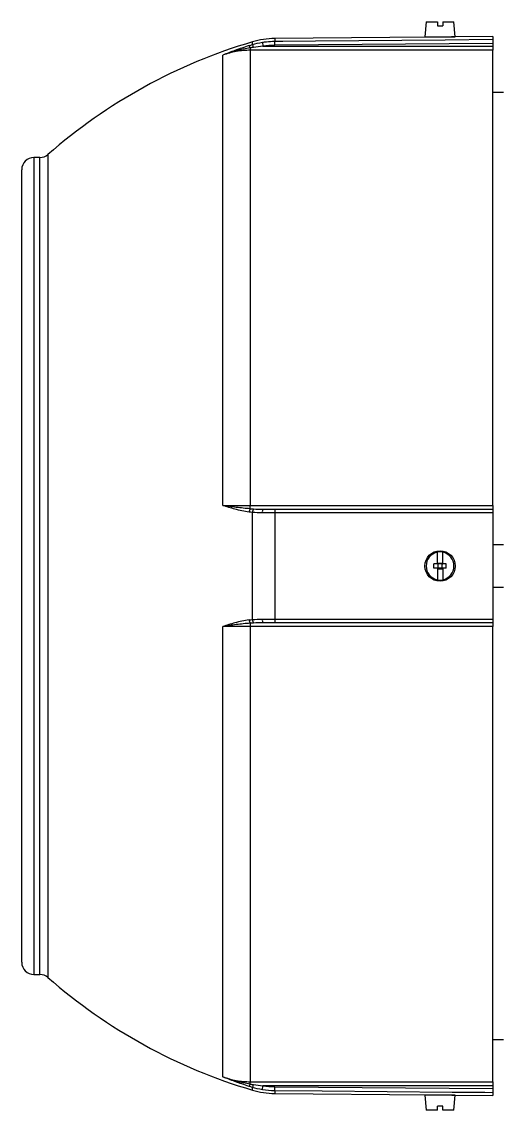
# Model space of a CAD drawing. Extents: x 49 to 1791, y 27 to 1041.
# Drawn here: x 958.1 to 1075.4, y 26.8 to 294.6 of the extents above; entities that cross this region are included whole.
import ezdxf

# ---------------------------------------------------------------- set-up
doc = ezdxf.new("R2010")
doc.units = 0
doc.layers.get('0').update_dxf_attribs({"linetype": 'CONTINUOUS'})

msp = doc.modelspace()

# ---------------------------------------------------------------- linework, layer by layer
at = {"color": 7, "linetype": 'CONTINUOUS'}
for p, q in [((1057.67, 294.58), (1057.35, 290.88)), ((1057.67, 294.58), (1060.45, 294.58)), ((1060.45, 294.58), (1060.45, 293.58)), ((1061.75, 294.58), (1061.75, 293.58)), ((1061.75, 294.58), (1064.53, 294.58)), ((1064.85, 290.88), (1064.53, 294.58)), ((1060.45, 293.58), (1061.75, 293.58)), ((1017.34, 289.54), (1017.5, 288.55)), ((1058.14, 290.79), (1020.4, 290.46)), ((1020.41, 288.8), (1020.4, 289.8)), ((1074.1, 289.27), (1020.41, 288.8)), ((1057.35, 290.88), (1064.85, 290.88)), ((1074.1, 290.93), (1064.06, 290.84)), ((1074.1, 290.93), (1074.1, 290.27)), ((1074.1, 289.27), (1074.1, 288.55)), ((1014.37, 288.16), (1014.37, 287.56)), ((1014.37, 287.56), (1014.37, 175.56)), ((1074.1, 287.56), (1014.37, 287.56)), ((1017.5, 288.55), (1074.1, 288.55)), ((1074.1, 288.55), (1074.1, 287.56)), ((1074.1, 175.56), (1074.1, 287.56)), ((1007.6, 175.57), (1007.6, 286.37)), ((1076.75, 277.21), (1074.1, 277.16)), ((962.58, 261.18), (961.1, 261.18)), ((958.1, 63.18), (958.1, 258.18)), ((1014.37, 174.76), (1014.37, 175.56)), ((1014.37, 175.56), (1074.1, 175.56)), ((1020.41, 174.68), (1074.1, 174.68)), ((1074.1, 175.56), (1074.1, 174.68)), ((1014.89, 147.51), (1014.89, 173.85)), ((1020.4, 173.78), (1020.4, 147.58)), ((1074.1, 173.78), (1074.1, 147.58)), ((1060.45, 164.04), (1060.45, 164.13)), ((1060.45, 161.18), (1060.45, 164.04)), ((1061.75, 164.04), (1061.75, 164.13)), ((1061.75, 161.18), (1061.75, 164.04)), ((1074.1, 166), (1076.75, 165.99)), ((1060.45, 161.18), (1059.6, 161.18)), ((1059.6, 160.18), (1059.6, 161.18)), ((1060.45, 161.18), (1060.6, 161.18)), ((1060.6, 161.38), (1061.6, 161.38)), ((1060.6, 161.18), (1060.6, 161.38)), ((1060.6, 160.18), (1060.6, 161.18)), ((1061.6, 161.18), (1060.6, 161.18)), ((1061.6, 161.18), (1061.6, 161.38)), ((1061.6, 160.18), (1061.6, 161.18)), ((1061.6, 161.18), (1061.75, 161.18)), ((1062.6, 161.18), (1061.75, 161.18)), ((1062.6, 160.18), (1062.6, 161.18)), ((1060.45, 160.18), (1059.6, 160.18)), ((1060.45, 160.18), (1060.45, 157.32)), ((1060.45, 160.18), (1060.6, 160.18)), ((1060.6, 159.98), (1060.6, 160.18)), ((1061.6, 160.18), (1060.6, 160.18)), ((1060.6, 159.98), (1061.6, 159.98)), ((1061.6, 159.98), (1061.6, 160.18)), ((1061.6, 160.18), (1061.75, 160.18)), ((1061.75, 160.18), (1061.75, 157.32)), ((1062.6, 160.18), (1061.75, 160.18)), ((1060.45, 157.32), (1060.45, 157.23)), ((1061.75, 157.32), (1061.75, 157.23)), ((1076.75, 155.37), (1074.1, 155.36)), ((1007.6, 34.99), (1007.6, 145.79)), ((1014.37, 146.6), (1014.37, 145.8)), ((1074.1, 145.8), (1014.37, 145.8)), ((1014.37, 145.8), (1014.37, 33.8)), ((1074.1, 146.68), (1020.41, 146.68)), ((1074.1, 146.68), (1074.1, 145.8)), ((1074.1, 33.8), (1074.1, 145.8)), ((961.1, 60.18), (962.58, 60.18)), ((1074.1, 44.2), (1076.75, 44.15)), ((1014.37, 33.8), (1074.1, 33.8)), ((1014.37, 33.2), (1014.37, 33.8)), ((1017.34, 31.82), (1017.5, 32.81)), ((1074.1, 32.81), (1017.5, 32.81)), ((1020.4, 31.56), (1020.41, 32.56)), ((1020.41, 32.56), (1074.1, 32.09)), ((1074.1, 33.8), (1074.1, 32.81)), ((1074.1, 32.81), (1074.1, 32.09)), ((1020.4, 30.9), (1058.1, 30.57)), ((1057.35, 30.48), (1057.67, 26.78)), ((1061.1, 30.48), (1057.35, 30.48)), ((1064.85, 30.48), (1061.1, 30.48)), ((1064.06, 30.52), (1074.1, 30.43)), ((1064.53, 26.78), (1064.85, 30.48)), ((1074.1, 31.09), (1074.1, 30.43)), ((1060.45, 26.78), (1057.67, 26.78)), ((1061.75, 27.78), (1060.45, 27.78)), ((1060.45, 26.78), (1060.45, 27.78)), ((1061.75, 26.78), (1061.75, 27.78)), ((1064.53, 26.78), (1061.75, 26.78))]:
    msp.add_line(p, q, dxfattribs=at)
at = {"color": 8, "linetype": 'CONTINUOUS'}
for p, q in [((1014.89, 288.96), (1014.89, 289.64)), ((1020.4, 290.46), (1020.4, 289.8)), ((961.1, 261.18), (961.1, 60.18)), ((962.58, 160.68), (962.58, 261.18)), ((964.55, 261.92), (964.55, 160.68)), ((962.58, 60.18), (962.58, 160.68)), ((964.55, 160.68), (964.55, 59.44)), ((1014.89, 31.72), (1014.89, 32.4)), ((1020.4, 31.56), (1020.4, 30.9))]:
    msp.add_line(p, q, dxfattribs=at)
at = {"color": 7, "linetype": 'CONTINUOUS', "flags": 128}
for points in [[(1020.4, 289.8), (1022.4, 289.82), (1030.4, 289.89), (1062.39, 290.17), (1074.1, 290.27)], [(1074.1, 173.78), (1072.1, 173.78), (1064.1, 173.78), (1032.1, 173.78), (1020.4, 173.78)], [(1020.4, 147.58), (1022.4, 147.58), (1030.4, 147.58), (1062.39, 147.58), (1074.1, 147.58)], [(1074.1, 31.09), (1072.1, 31.11), (1064.1, 31.18), (1032.1, 31.46), (1020.4, 31.56)]]:
    msp.add_lwpolyline(points, dxfattribs=at)
at = {"color": 7, "linetype": 'CONTINUOUS'}
msp.add_circle((1061.1, 160.68), 3.75, dxfattribs=at)
for centre, radius, start, end in [((1053.1, 160.68), 134.5, 106.5049, 131.1728), ((1020.57, 270.46), 20, 90.5, 106.5049), ((1012.99, 287.79), 1.42, 14.9533, 40.3173), ((1012.59, 287.61), 2.66, 14.6474, 30.5834), ((961.1, 258.18), 3, 90, 180), ((962.58, 264.18), 3, 270, 311.1728), ((1015.88, 173.77), 1.81, 146.6187, 174.3626), ((1016.44, 173.82), 1.55, 144.7345, 178.8783), ((1018.8, 173.98), 1.47, 151.7604, 187.8841), ((1045.07, 173.99), 24.68, 178.4001, 180.4877), ((1061.1, 160.68), 3.43, 100.9358, 259.0642), ((1061.1, 160.68), 3.51, 79.3397, 100.6603), ((1061.1, 160.68), 3.43, 280.9358, 79.0642), ((1061.1, 160.68), 3.51, 259.3397, 280.6603), ((1015.88, 147.59), 1.81, 185.6374, 213.3813), ((1016.44, 147.54), 1.55, 181.1217, 215.2655), ((1018.8, 147.38), 1.47, 172.1159, 208.2396), ((1045.07, 147.37), 24.68, 179.5123, 181.5999), ((961.1, 63.18), 3, 180, 270), ((962.58, 57.18), 3, 48.8272, 90), ((1053.1, 160.68), 134.5, 228.8272, 253.4951), ((1012.99, 33.57), 1.42, 319.6827, 345.0467), ((1012.59, 33.75), 2.66, 329.4166, 345.3526), ((1020.57, 50.9), 20, 253.4951, 269.5)]:
    msp.add_arc(centre, radius, start, end, dxfattribs=at)
for points in [[(1014.89, 288.96), (1015.69, 289.21), (1016.51, 289.4), (1017.34, 289.54)], [(1017.34, 289.54), (1017.67, 289.59), (1018, 289.63), (1018.33, 289.67)], [(1018.33, 289.67), (1019.01, 289.75), (1019.7, 289.79), (1020.4, 289.8)], [(1010.58, 287.51), (1009.58, 287.15), (1008.58, 286.76), (1007.6, 286.37)], [(1014.08, 288.71), (1012.89, 288.33), (1011.73, 287.93), (1010.58, 287.51)], [(1014.08, 288.71), (1014.35, 288.8), (1014.62, 288.88), (1014.89, 288.96)], [(1015.17, 288.28), (1014.9, 288.24), (1014.64, 288.2), (1014.37, 288.16)], [(1017.5, 288.55), (1016.72, 288.49), (1015.94, 288.4), (1015.17, 288.28)], [(1020.41, 288.8), (1019.43, 288.79), (1018.46, 288.71), (1017.5, 288.55)], [(1010.58, 174.68), (1009.58, 174.95), (1008.58, 175.26), (1007.6, 175.57)], [(1014.08, 173.94), (1012.89, 174.11), (1011.73, 174.37), (1010.58, 174.68)], [(1014.37, 174.76), (1014.64, 174.74), (1014.9, 174.73), (1015.17, 174.72)], [(1015.17, 174.72), (1015.94, 174.68), (1016.72, 174.68), (1017.5, 174.68)], [(1017.5, 174.68), (1018.46, 174.68), (1019.43, 174.68), (1020.41, 174.68)], [(1014.89, 173.85), (1014.62, 173.88), (1014.35, 173.91), (1014.08, 173.94)], [(1017.34, 173.78), (1016.51, 173.78), (1015.69, 173.79), (1014.89, 173.85)], [(1020.4, 173.78), (1019.37, 173.78), (1018.35, 173.78), (1017.34, 173.78)], [(1014.08, 147.42), (1012.89, 147.25), (1011.73, 146.99), (1010.58, 146.68)], [(1014.08, 147.42), (1014.35, 147.45), (1014.62, 147.48), (1014.89, 147.51)], [(1014.89, 147.51), (1015.69, 147.57), (1016.51, 147.58), (1017.34, 147.58)], [(1017.34, 147.58), (1017.67, 147.58), (1018, 147.58), (1018.33, 147.58)], [(1018.33, 147.58), (1019.01, 147.58), (1019.7, 147.58), (1020.4, 147.58)], [(1010.58, 146.68), (1009.58, 146.41), (1008.58, 146.1), (1007.6, 145.79)], [(1015.17, 146.64), (1014.9, 146.63), (1014.64, 146.62), (1014.37, 146.6)], [(1017.5, 146.68), (1016.72, 146.68), (1015.94, 146.68), (1015.17, 146.64)], [(1020.41, 146.68), (1019.43, 146.68), (1018.46, 146.68), (1017.5, 146.68)], [(1010.58, 33.85), (1009.58, 34.21), (1008.58, 34.6), (1007.6, 34.99)], [(1014.08, 32.65), (1012.89, 33.03), (1011.73, 33.43), (1010.58, 33.85)], [(1014.89, 32.4), (1014.62, 32.48), (1014.35, 32.56), (1014.08, 32.65)], [(1014.37, 33.2), (1014.64, 33.16), (1014.9, 33.12), (1015.17, 33.08)], [(1017.34, 31.82), (1016.51, 31.96), (1015.69, 32.15), (1014.89, 32.4)], [(1015.17, 33.08), (1015.94, 32.96), (1016.72, 32.87), (1017.5, 32.81)], [(1017.5, 32.81), (1018.46, 32.65), (1019.43, 32.57), (1020.41, 32.56)], [(1020.4, 31.56), (1019.37, 31.57), (1018.35, 31.66), (1017.34, 31.82)]]:
    msp.add_open_spline(points, degree=3, dxfattribs=at)
for points, knots in [([(1064.06, 290.84), (1064.06, 290.84), (1064.06, 290.84), (1063.68, 290.83), (1063.01, 290.81), (1062.1, 290.79), (1061.09, 290.78), (1060.08, 290.78), (1059.18, 290.78), (1058.51, 290.78), (1058.13, 290.79), (1058.14, 290.79), (1058.14, 290.79)], [0, 0, 0, 0, 0.071178, 0.17854, 0.285935, 0.393373, 0.500815, 0.608224, 0.715612, 0.823011, 0.930427, 1, 1, 1, 1]), ([(1074.1, 290.27), (1074.1, 290.26), (1074.1, 290.22), (1074.1, 290.11), (1074.1, 290.04), (1074.1, 289.76), (1074.1, 289.52), (1074.1, 289.27)], [0, 0, 0, 0, 0.25, 0.25, 0.5, 0.5, 1, 1, 1, 1]), ([(1014.37, 288.16), (1013.21, 287.97), (1012.06, 287.74), (1009.8, 287.14), (1008.69, 286.79), (1007.6, 286.37)], [0, 0, 0, 0, 0.5, 0.5, 1, 1, 1, 1]), ([(1014.37, 287.56), (1013.21, 287.56), (1012.07, 287.46), (1009.8, 287.06), (1008.69, 286.76), (1007.6, 286.37)], [0, 0, 0, 0, 0.5, 0.5, 1, 1, 1, 1]), ([(1014.37, 174.76), (1013.21, 174.84), (1012.06, 174.96), (1009.8, 175.25), (1008.69, 175.41), (1007.6, 175.57)], [0, 0, 0, 0, 0.5, 0.5, 1, 1, 1, 1]), ([(1007.6, 175.57), (1008.69, 175.57), (1009.8, 175.57), (1012.07, 175.56), (1013.21, 175.56), (1014.37, 175.56)], [0, 0, 0, 0, 0.5, 0.5, 1, 1, 1, 1]), ([(1074.1, 174.68), (1074.1, 174.68), (1074.1, 174.66), (1074.1, 174.57), (1074.1, 174.5), (1074.1, 174.26), (1074.1, 174.03), (1074.1, 173.78)], [0, 0, 0, 0, 0.25, 0.25, 0.5, 0.5, 1, 1, 1, 1]), ([(1074.1, 147.58), (1074.1, 147.46), (1074.1, 147.34), (1074.1, 147.12), (1074.1, 147.02), (1074.1, 146.77), (1074.1, 146.68), (1074.1, 146.68)], [0, 0, 0, 0, 0.25, 0.25, 0.5, 0.5, 1, 1, 1, 1]), ([(1014.37, 146.6), (1013.21, 146.52), (1012.06, 146.4), (1009.8, 146.11), (1008.69, 145.95), (1007.6, 145.79)], [0, 0, 0, 0, 0.5, 0.5, 1, 1, 1, 1]), ([(1014.37, 145.8), (1013.21, 145.8), (1012.07, 145.8), (1009.8, 145.79), (1008.69, 145.79), (1007.6, 145.79)], [0, 0, 0, 0, 0.5, 0.5, 1, 1, 1, 1]), ([(1007.6, 34.99), (1008.69, 34.6), (1009.8, 34.3), (1012.07, 33.9), (1013.21, 33.8), (1014.37, 33.8)], [0, 0, 0, 0, 0.5, 0.5, 1, 1, 1, 1]), ([(1014.37, 33.2), (1013.21, 33.39), (1012.06, 33.62), (1009.8, 34.22), (1008.69, 34.57), (1007.6, 34.99)], [0, 0, 0, 0, 0.5, 0.5, 1, 1, 1, 1]), ([(1058.1, 30.57), (1058.1, 30.57), (1058.05, 30.57), (1058.25, 30.57), (1058.72, 30.58), (1059.5, 30.58), (1060.45, 30.58), (1061.48, 30.58), (1062.46, 30.56), (1063.29, 30.54), (1063.86, 30.53), (1064.12, 30.52), (1064.08, 30.52), (1064.06, 30.52)], [0, 0, 0, 0, 0.002555, 0.109905, 0.217256, 0.324616, 0.431973, 0.539312, 0.646648, 0.754014, 0.861406, 0.968778, 1, 1, 1, 1]), ([(1074.1, 32.09), (1074.1, 31.96), (1074.1, 31.84), (1074.1, 31.61), (1074.1, 31.51), (1074.1, 31.23), (1074.1, 31.12), (1074.1, 31.09)], [0, 0, 0, 0, 0.25, 0.25, 0.5, 0.5, 1, 1, 1, 1])]:
    msp.add_open_spline(points, degree=3, knots=knots, dxfattribs=at)

doc.saveas('drawing.dxf')
